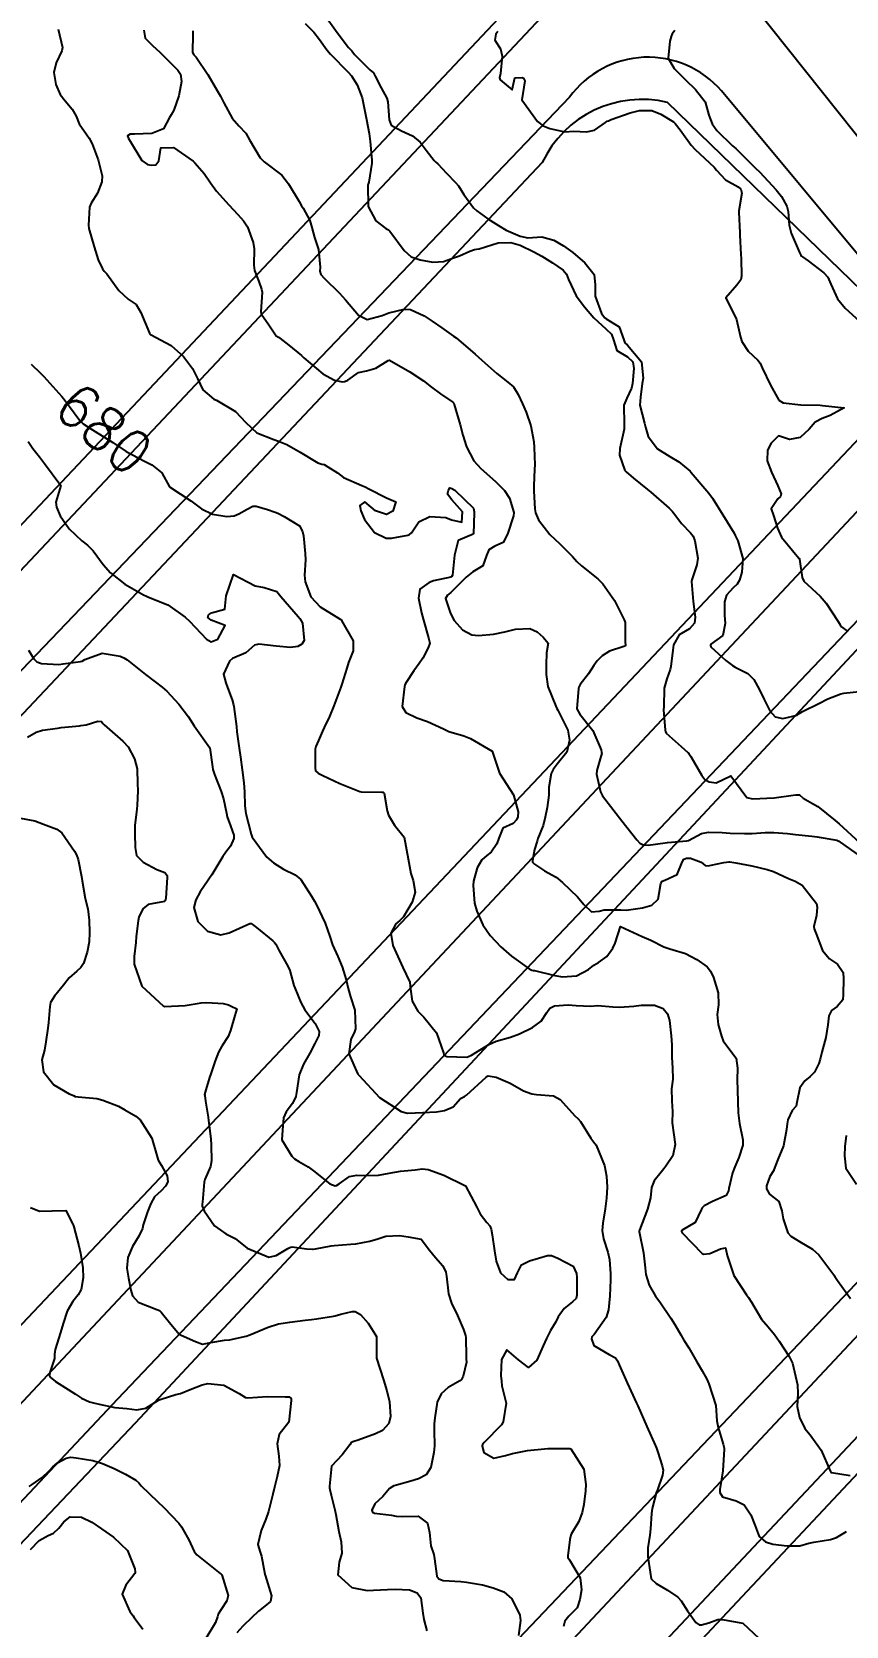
# Model space of a CAD drawing. Header units: metres. Extents: x 292545 to 299085, y 7450245 to 7463078.
# Drawn here: x 295767.8 to 295842.7, y 7461821.6 to 7461968.3 of the extents above; entities that cross this region are included whole.
import ezdxf
from ezdxf.enums import TextEntityAlignment as Align

# ---------------------------------------------------------------- set-up
doc = ezdxf.new("R2010")
doc.units = ezdxf.units.M
for name, color, linetype in [('Cotas', 45, 'Continuous'), ('Curvas de Nivel 1m', 11, 'Continuous'), ('Curvas de Nivel 5m', 15, 'Continuous'), ('Edificações', 30, 'Continuous'), ('Vias Primárias', 230, 'Continuous')]:
    doc.layers.add(name, color=color, linetype=linetype)
doc.styles.add('Style-STANDARD', font='STANDARD.shx')

msp = doc.modelspace()

# ---------------------------------------------------------------- linework, layer by layer
at = {"layer": 'Curvas de Nivel 1m', "flags": 128}
for points, elevation in [([(295792.92, 7461969.11), (295793.72, 7461968.32), (295794.24, 7461967.65), (295794.9, 7461966.7), (295795.23, 7461966.3), (295796.88, 7461964.64), (295797.19, 7461964.28), (295797.69, 7461963.45), (295798.17, 7461962.27), (295798.5, 7461960.59), (295798.55, 7461960.26), (295798.8, 7461958.97), (295798.91, 7461958.26), (295799.05, 7461956.53), (295799.06, 7461956.26), (295798.76, 7461954.5), (295798.7, 7461954.31), (295798.69, 7461954.26), (295798.72, 7461952.26), (295799.41, 7461950.95), (295800.34, 7461950.24), (295800.58, 7461950.11), (295800.7, 7461949.99), (295802.03, 7461948.22), (295802.67, 7461947.63), (295803.51, 7461947.36), (295804.67, 7461947.14), (295805.63, 7461947.21), (295806.67, 7461947.56), (295807.11, 7461947.72), (295808.08, 7461948.15), (295808.51, 7461948.32), (295808.68, 7461948.33), (295808.93, 7461948.38), (295810.69, 7461948.91), (295811.85, 7461948.94), (295812.69, 7461948.69), (295813.97, 7461948.08), (295814.68, 7461947.68), (295815.69, 7461947.08), (295816.66, 7461946.41), (295816.97, 7461946.04), (295817.16, 7461945.53), (295817.86, 7461944.03), (295818.62, 7461943.02), (295819.49, 7461942.01), (295820.59, 7461940.99), (295821.12, 7461940.52), (295821.3, 7461939.99), (295821.6, 7461939.01), (295822.57, 7461938.42), (295823.07, 7461937.96), (295823.16, 7461937.36), (295823.03, 7461935.97), (295822.95, 7461935.54), (295822.52, 7461934.63), (295822.24, 7461933.97), (295822.27, 7461932.19), (295822.28, 7461931.97), (295822.26, 7461931.75), (295821.87, 7461929.98), (295821.84, 7461929.36), (295822.33, 7461927.97), (295822.44, 7461927.83), (295823.14, 7461927.26), (295824.42, 7461926.22), (295824.73, 7461925.95), (295826.4, 7461924.49), (295826.7, 7461924.23), (295826.94, 7461923.92), (295827.54, 7461923.07), (295828.38, 7461922.22), (295828.61, 7461921.9), (295828.77, 7461921.5), (295829.05, 7461919.89), (295828.96, 7461919.27), (295828.5, 7461917.9), (295828.48, 7461917.73), (295828.63, 7461915.9), (295828.82, 7461914.45), (295828.74, 7461913.9), (295828.27, 7461913.37), (295827.34, 7461912.84), (295826.81, 7461911.92), (295826.74, 7461911.43), (295826.56, 7461909.93), (295826.5, 7461909.65), (295826.21, 7461908.79), (295826, 7461908.14), (295825.96, 7461907.93), (295825.91, 7461906.21), (295825.9, 7461905.93), (295826.04, 7461904.05), (295826.06, 7461903.93), (295826.15, 7461903.77), (295827.52, 7461902.54), (295828.13, 7461902.01), (295828.19, 7461901.96), (295828.23, 7461901.91), (295828.4, 7461901.64), (295829.42, 7461899.89), (295829.71, 7461899.5), (295830.1, 7461899.29), (295830.75, 7461899.22), (295832.1, 7461899.86), (295833.55, 7461897.85), (295834.08, 7461897.73), (295836.08, 7461897.81), (295837.82, 7461898.06), (295838.09, 7461898.1), (295838.4, 7461898.09), (295838.75, 7461897.78), (295839.6, 7461897.29), (295840.08, 7461897.02), (295841.7, 7461895.74), (295842.06, 7461895.43), (295843.92, 7461893.72)], 676), ([(295770.18, 7461968.6), (295770.59, 7461966.9), (295770.52, 7461966.59), (295769.99, 7461965.49), (295769.79, 7461964.6), (295769.96, 7461963.49), (295770.38, 7461962.59), (295770.84, 7461962), (295771.48, 7461961.23), (295771.83, 7461960.57), (295772.11, 7461959.86), (295772.81, 7461958.86), (295773.03, 7461958.56), (295773.31, 7461958.04), (295773.86, 7461956.55), (295774.22, 7461955.08), (295774.21, 7461954.55), (295773.79, 7461953.5), (295773.21, 7461952.56), (295773.08, 7461952.2), (295772.98, 7461950.56), (295773.02, 7461950.24), (295773.49, 7461948.55), (295773.87, 7461947.34), (295774.25, 7461946.54), (295774.42, 7461946.32), (295774.65, 7461946.05), (295775.78, 7461944.53), (295776.63, 7461943.74), (295777.35, 7461943.24), (295777.79, 7461942.5), (295778.58, 7461940.59), (295778.69, 7461940.49), (295780.57, 7461939.47), (295781.73, 7461938.46), (295782.55, 7461937.35), (295783.01, 7461936.44), (295783.49, 7461935.4), (295784.51, 7461934.52), (295784.74, 7461934.42), (295786.5, 7461933.4), (295787.45, 7461932.39), (295788.48, 7461931.43), (295790.03, 7461930.8), (295790.47, 7461930.67), (295791.23, 7461930.34), (295792.46, 7461929.64), (295794.08, 7461928.68), (295794.45, 7461928.55), (295794.65, 7461928.51), (295794.99, 7461928.3), (295795.88, 7461927.73), (295796.43, 7461927.33), (295798.12, 7461926.57), (295798.43, 7461926.47), (295798.76, 7461926.26), (295800.41, 7461925.45), (295801.26, 7461925.09), (295800.98, 7461924.23), (295800.39, 7461923.91), (295799.39, 7461924.25), (295798.41, 7461925.09), (295797.93, 7461924.74), (295798.03, 7461924.26), (295798.38, 7461923.46), (295799.29, 7461922.25), (295800.37, 7461921.73), (295800.87, 7461921.73), (295802.37, 7461922.02), (295802.52, 7461922.06), (295802.7, 7461922.21), (295803.36, 7461923.22), (295804.39, 7461923.74), (295805.86, 7461923.64), (295806.39, 7461923.41), (295807.34, 7461923.2), (295807.39, 7461924.15), (295806.4, 7461925.27), (295806.02, 7461925.77), (295806.12, 7461926.16), (295806.23, 7461926.35), (295806.41, 7461926.29), (295806.7, 7461926.16), (295808.4, 7461924.48), (295808.48, 7461924.14), (295808.48, 7461924.05), (295808.4, 7461922.14), (295808.39, 7461922.12), (295808.37, 7461922.11), (295806.99, 7461921.52), (295806.67, 7461920.17), (295806.47, 7461918.31), (295806.37, 7461918.17), (295806.32, 7461918.13), (295804.71, 7461917.79), (295804.32, 7461917.66), (295803.47, 7461917.04), (295803.34, 7461916.2), (295803.62, 7461914.86), (295803.79, 7461914.19), (295804.26, 7461912.54), (295804.37, 7461912.19), (295804.39, 7461912.05), (295804.24, 7461911.62), (295803.75, 7461910.67), (295803.42, 7461910.2), (295802.9, 7461909.53), (295802.21, 7461908.44), (295802.12, 7461908.29), (295802.1, 7461908.21), (295802.06, 7461908.07), (295801.84, 7461906.22), (295802.17, 7461905.68), (295803.19, 7461905.18), (295804.16, 7461904.85), (295805.64, 7461904.18), (295806.15, 7461903.94), (295807.53, 7461903.53), (295808.14, 7461903.29), (295810.13, 7461902.12), (295810.79, 7461900.11), (295812.08, 7461898.1), (295812.52, 7461896.55), (295812.48, 7461896.09), (295812.36, 7461895.79), (295812.05, 7461895.46), (295811.12, 7461895.04), (295810.73, 7461894.11), (295810.55, 7461893.59), (295810.02, 7461892.83), (295809.63, 7461892.51), (295809.16, 7461892.13), (295808.74, 7461891.39), (295808.42, 7461890.14), (295808.39, 7461889.74), (295808.51, 7461888.13), (295808.71, 7461887.38), (295809.26, 7461886.13), (295809.93, 7461885.15), (295810.93, 7461884.11), (295811.91, 7461883.24), (295813.54, 7461882.08), (295813.77, 7461881.95), (295813.89, 7461881.94), (295814.03, 7461881.93), (295815.89, 7461881.48), (295816.59, 7461881.34), (295817.89, 7461881.43), (295818.98, 7461882.01), (295819.49, 7461882.42), (295819.9, 7461882.66), (295820.68, 7461883.23), (295821.23, 7461883.99), (295821.45, 7461884.46), (295821.94, 7461885.98), (295823.93, 7461885.07), (295824.71, 7461884.73), (295825.92, 7461884.12), (295826.46, 7461883.92), (295827.91, 7461883.48), (295828.96, 7461882.95), (295829.9, 7461882.27), (295830.21, 7461881.88), (295830.5, 7461881.27), (295830.93, 7461879.87), (295830.95, 7461878.78), (295830.83, 7461877.88), (295830.92, 7461876.96), (295831.22, 7461875.87), (295831.39, 7461875.44), (295831.81, 7461874.86), (295832.58, 7461873.85), (295832.71, 7461872.93), (295832.68, 7461871.85), (295832.71, 7461870.91), (295832.73, 7461869.85), (295832.76, 7461868.82), (295832.88, 7461867.85), (295833.2, 7461866.35), (295833.2, 7461865.85), (295832.83, 7461864.71), (295832.47, 7461863.85), (295832.24, 7461863.29), (295831.9, 7461861.86), (295831.86, 7461861.65), (295831.65, 7461861.2), (295830.41, 7461860.65), (295829.64, 7461860.25), (295829.46, 7461860.07), (295829.37, 7461859.89), (295828.79, 7461858.73), (295827.61, 7461858.02), (295827.56, 7461857.97), (295827.55, 7461857.91), (295827.61, 7461857.78), (295829.46, 7461855.89), (295829.58, 7461855.82), (295830.16, 7461855.88), (295831.14, 7461856.32), (295831.59, 7461856.4), (295831.73, 7461855.86), (295831.76, 7461855.68), (295832.35, 7461853.85), (295833.54, 7461852.06), (295833.7, 7461851.84), (295833.98, 7461851.38), (295834.91, 7461849.83), (295835.51, 7461849.12), (295836.12, 7461848.43), (295836.53, 7461847.8), (295837.47, 7461846.38), (295837.76, 7461845.79), (295837.87, 7461845.38), (295838.21, 7461843.78), (295838.24, 7461842.98), (295838.18, 7461841.78), (295838.42, 7461840.77), (295838.89, 7461839.78), (295839.39, 7461839.17), (295840.41, 7461837.76), (295841.22, 7461835.88), (295841.28, 7461835.75), (295841.34, 7461835.71), (295843.07, 7461835.45)], 679), ([(295778.07, 7461968.5), (295778.18, 7461967.77), (295778.9, 7461967.07), (295779.54, 7461966.48), (295780.88, 7461965.11), (295781.21, 7461964.8), (295781.43, 7461964.46), (295781.54, 7461963.78), (295781.3, 7461962.46), (295780.83, 7461961.13), (295780.59, 7461960.71), (295780.44, 7461960.47), (295779.88, 7461959.41), (295778.81, 7461958.99), (295777.21, 7461958.92), (295776.81, 7461958.93), (295776.55, 7461958.78), (295776.67, 7461958.52), (295776.8, 7461958.28), (295777.89, 7461956.5), (295778.41, 7461956.13), (295778.77, 7461956.06), (295779.16, 7461956.09), (295779.44, 7461956.48), (295779.62, 7461957.66), (295780.79, 7461957.69), (295782.6, 7461956.45), (295782.77, 7461956.29), (295783.62, 7461955.3), (295784.2, 7461954.43), (295784.74, 7461953.68), (295785.89, 7461952.41), (295786.71, 7461951.53), (295787.25, 7461950.94), (295787.6, 7461950.39), (295788.13, 7461948.95), (295788.22, 7461948.38), (295788.18, 7461946.87), (295788.25, 7461946.38), (295788.64, 7461945.35), (295788.91, 7461944.65), (295788.95, 7461944.38), (295788.82, 7461942.58), (295788.87, 7461942.38), (295789.58, 7461941.38), (295790.23, 7461940.36), (295790.45, 7461940.22), (295790.58, 7461940.14), (295791.42, 7461939.49), (295792.57, 7461938.55), (295792.8, 7461938.33), (295794.54, 7461936.86), (295795.61, 7461936.29), (295796.36, 7461936.11), (295796.53, 7461936.14), (295796.64, 7461936.17), (295796.83, 7461936.28), (295797.83, 7461936.98), (295798.55, 7461937.15), (295799.41, 7461937.39), (295800.56, 7461938.1), (295800.67, 7461938.12), (295802.55, 7461937.05), (295803.79, 7461936.2), (295804.53, 7461935.63), (295805.36, 7461935.01), (295806.51, 7461934.25), (295806.59, 7461934.16), (295806.64, 7461934.03), (295807.19, 7461932.15), (295807.43, 7461931.2), (295807.76, 7461930.15), (295808.45, 7461928.85), (295809.07, 7461928.13), (295810.43, 7461926.96), (295811.27, 7461926.11), (295811.72, 7461925.41), (295812.13, 7461924.09), (295812.09, 7461923.8), (295811.53, 7461922.1), (295811.15, 7461921.32), (295810.36, 7461920.99), (295809.81, 7461920.66), (295809.6, 7461920.13), (295809.27, 7461919.19), (295808.33, 7461918.63), (295807.72, 7461918.15), (295806.31, 7461916.72), (295806, 7461916.48), (295805.83, 7461916.17), (295806.28, 7461914.78), (295806.63, 7461914.16), (295807.39, 7461913.28), (295808.26, 7461912.83), (295808.88, 7461912.76), (295810.26, 7461912.88), (295811.28, 7461913.12), (295812.27, 7461913.35), (295813.6, 7461913.41), (295814.26, 7461913.1), (295814.82, 7461912.63), (295815.28, 7461912.06), (295815.12, 7461911.18), (295815.1, 7461910.06), (295815.1, 7461909.17), (295815.26, 7461908.06), (295815.99, 7461906.25), (295816.08, 7461906.05), (295816.18, 7461905.89), (295817.09, 7461904.04), (295817.23, 7461903.12), (295816.99, 7461902.04), (295816.12, 7461900.92), (295815.73, 7461900.44), (295815.54, 7461900.06), (295815.34, 7461898.81), (295815.34, 7461898.06), (295815.19, 7461896.94), (295815, 7461896.06), (295814.83, 7461895.29), (295814.33, 7461894.07), (295814.25, 7461893.85), (295814.02, 7461893.08), (295813.83, 7461892.07), (295813.85, 7461891.91), (295814.01, 7461891.71), (295814.95, 7461891.11), (295816, 7461890.51), (295816.59, 7461890.04), (295817.97, 7461888.72), (295818.56, 7461888.02), (295819.26, 7461887.32), (295819.96, 7461887.38), (295820.43, 7461887.52), (295821.96, 7461887.5), (295822.47, 7461887.47), (295823.96, 7461887.7), (295824.81, 7461887.95), (295825.41, 7461888.5), (295825.65, 7461889.93), (295825.76, 7461890.16), (295826, 7461890.24), (295827.16, 7461890.76), (295827.61, 7461891.91), (295827.75, 7461892.18), (295828.02, 7461892.28), (295828.39, 7461892.28), (295829.36, 7461891.89), (295829.74, 7461891.61), (295830.01, 7461891.58), (295830.27, 7461891.62), (295831.44, 7461891.87), (295831.94, 7461891.94), (295832.01, 7461891.93), (295832.55, 7461891.85), (295834.01, 7461891.57), (295835.43, 7461891.24), (295836.01, 7461891.03), (295837.4, 7461890.4), (295838, 7461890.16), (295838.66, 7461889.78), (295839.97, 7461888.11), (295840.04, 7461887.77), (295839.96, 7461886.99), (295839.74, 7461885.97), (295839.76, 7461885.77), (295839.94, 7461885.29), (295840.53, 7461883.76), (295841.16, 7461883.01), (295841.9, 7461882.5), (295842.44, 7461881.73), (295842.47, 7461881.15), (295842.43, 7461879.73), (295842.38, 7461879.22), (295841.86, 7461878.6), (295841.34, 7461878.25), (295841.12, 7461877.75), (295841.01, 7461876.92), (295840.82, 7461875.75), (295840.47, 7461874.42), (295840.3, 7461873.76), (295840.2, 7461873.36), (295839.78, 7461872.57), (295839.38, 7461872.17), (295838.89, 7461871.78), (295838.43, 7461871.12), (295838.17, 7461869.79), (295838.1, 7461869.43), (295837.74, 7461869.05), (295837.34, 7461868.18), (295837.27, 7461867.8), (295837.21, 7461867.29), (295836.92, 7461865.8), (295836.42, 7461864.54), (295836.15, 7461863.81), (295836, 7461863.49), (295835.67, 7461862.96), (295835.37, 7461862.11), (295835.37, 7461861.82), (295835.65, 7461861.34), (295836.51, 7461860.67), (295836.79, 7461859.8), (295836.9, 7461859.07), (295837.34, 7461857.79), (295837.61, 7461857.47), (295838.4, 7461856.99), (295839.59, 7461856.26), (295840.19, 7461855.76), (295841.56, 7461853.91), (295841.63, 7461853.82), (295841.67, 7461853.75), (295841.91, 7461853.39), (295843.09, 7461851.73)], 678), ([(295782.58, 7461968.44), (295782.58, 7461968.12), (295782.54, 7461966.45), (295782.68, 7461966.23), (295782.89, 7461966), (295783.95, 7461964.43), (295784.85, 7461962.87), (295785.11, 7461962.42), (295785.44, 7461961.81), (295786.21, 7461960.41), (295786.82, 7461959.7), (295787.45, 7461959.03), (295787.79, 7461958.39), (295788.78, 7461956.73), (295789.15, 7461956.37), (295790.76, 7461955.14), (295791.38, 7461954.34), (295792.36, 7461952.71), (295792.58, 7461952.33), (295792.72, 7461952.11), (295793.34, 7461950.96), (295793.54, 7461950.32), (295793.78, 7461949.4), (295794.13, 7461948.31), (295794.29, 7461946.67), (295794.26, 7461946.31), (295794.35, 7461946), (295794.65, 7461945.66), (295796.07, 7461944.29), (295796.63, 7461943.68), (295797.81, 7461942.27), (295798.61, 7461941.85), (295799.99, 7461942.24), (295800.61, 7461942.47), (295802.01, 7461942.81), (295802.61, 7461942.78), (295803.87, 7461942.2), (295804.6, 7461941.71), (295805.49, 7461941.08), (295806.58, 7461940.33), (295806.81, 7461940.16), (295808.57, 7461938.66), (295809.16, 7461938.13), (295810.54, 7461936.88), (295811.57, 7461936.1), (295812.08, 7461935.65), (295812.52, 7461934.97), (295812.93, 7461934.09), (295813.25, 7461933.34), (295813.67, 7461932.08), (295813.95, 7461930.59), (295814, 7461930.07), (295814.05, 7461928.47), (295814.02, 7461928.07), (295813.95, 7461926.55), (295813.97, 7461926.07), (295814.05, 7461924.42), (295814.11, 7461924.07), (295814.39, 7461923.42), (295815.44, 7461922.06), (295816.36, 7461921.2), (295817.53, 7461920.03), (295817.91, 7461919.59), (295818.33, 7461919.19), (295819.84, 7461918), (295820.32, 7461917.52), (295821.38, 7461915.99), (295822.28, 7461914.21), (295822.34, 7461914.05), (295822.35, 7461913.98), (295822.36, 7461912.09), (295822.38, 7461911.98), (295822.4, 7461911.83), (295822.25, 7461911.75), (295820.92, 7461911.32), (295820.24, 7461910.91), (295819.79, 7461910.45), (295819.48, 7461910.01), (295818.99, 7461909.24), (295818.21, 7461908.27), (295818.09, 7461908.02), (295818.06, 7461907.88), (295817.93, 7461906.02), (295818.18, 7461905.53), (295819.38, 7461904.01), (295820.14, 7461902.24), (295820.2, 7461902), (295820.21, 7461901.92), (295820.13, 7461901.62), (295819.77, 7461900.35), (295819.72, 7461900), (295820.09, 7461898.39), (295820.28, 7461898), (295821, 7461897.07), (295821.84, 7461895.98), (295822.06, 7461895.72), (295823.44, 7461893.96), (295823.72, 7461893.65), (295824.03, 7461893.51), (295824.49, 7461893.48), (295826.03, 7461893.67), (295826.25, 7461893.71), (295828.03, 7461893.87), (295828.2, 7461893.91), (295829.39, 7461894.54), (295830.04, 7461894.66), (295831.29, 7461894.62), (295832.04, 7461894.58), (295833.35, 7461894.54), (295834.04, 7461894.55), (295835.25, 7461894.62), (295836.05, 7461894.63), (295837.29, 7461894.55), (295838.04, 7461894.46), (295839.53, 7461894.29), (295840.04, 7461894.23), (295841.85, 7461893.92), (295842.03, 7461893.83), (295842.15, 7461893.74), (295844.02, 7461892.41)], 677), ([(295810.65, 7461968.38), (295810.45, 7461968.12), (295810.38, 7461967.59), (295810.9, 7461966.79), (295811.03, 7461966.11), (295810.88, 7461964.52), (295810.81, 7461964.11), (295810.87, 7461963.93), (295811.95, 7461963.01), (295812.21, 7461964.1), (295812.87, 7461964.13), (295813.01, 7461964.09), (295813.12, 7461963.83), (295812.84, 7461962.09), (295814.31, 7461960.08), (295814.82, 7461959.7), (295815.43, 7461959.44), (295816.81, 7461959.15), (295817.65, 7461959.19), (295818.81, 7461959.14), (295819.54, 7461959.29), (295820.55, 7461960), (295820.71, 7461960.12), (295820.82, 7461960.16), (295821.09, 7461960.26), (295822.83, 7461960.9), (295823.69, 7461961.1), (295824.83, 7461961.1), (295825.66, 7461960.77), (295826.82, 7461960.05), (295826.96, 7461959.92), (295827.41, 7461959.32), (295828.44, 7461957.9), (295828.79, 7461957.52), (295830.56, 7461955.88), (295830.77, 7461955.62), (295831.61, 7461954.71), (295832.75, 7461954.07), (295833.01, 7461953.85), (295833.11, 7461953.48), (295832.82, 7461951.85), (295832.82, 7461951.75), (295832.92, 7461949.85), (295832.93, 7461949.61), (295833.02, 7461947.85), (295833.04, 7461947.48), (295833.06, 7461945.85), (295833, 7461945.5), (295832.64, 7461945.01), (295831.63, 7461943.87), (295832.6, 7461941.85), (295832.97, 7461940.23), (295833.1, 7461939.85), (295833.67, 7461938.94), (295834.57, 7461938.13), (295834.78, 7461937.83), (295834.97, 7461937.41), (295835.73, 7461935.82), (295836.52, 7461934.44), (295836.9, 7461934.19), (295838.52, 7461934.02), (295840.31, 7461933.97), (295840.51, 7461933.95), (295842.51, 7461933.74), (295841.24, 7461933.02), (295840.5, 7461932.76), (295839.84, 7461932.42), (295839.31, 7461931.77), (295838.48, 7461931), (295837.48, 7461930.8), (295836.48, 7461931.14), (295835.8, 7461930.48), (295835.46, 7461929.82), (295835.42, 7461928.85), (295835.82, 7461927.82), (295836.42, 7461926.56), (295836.71, 7461925.81), (295836.65, 7461925.57), (295836.41, 7461925.36), (295835.8, 7461924.42), (295836.01, 7461923.81), (295836.38, 7461922.64), (295836.75, 7461921.81), (295838.34, 7461919.9), (295838.4, 7461919.85), (295838.42, 7461919.79), (295838.64, 7461918.1), (295838.81, 7461917.78), (295840.3, 7461916.38), (295840.85, 7461915.75), (295841.96, 7461914.06), (295842.16, 7461913.74), (295842.27, 7461913.58), (295842.86, 7461913.15)], 674), ([(295826.92, 7461968.47), (295826.68, 7461968.16), (295826.59, 7461967.92), (295826.46, 7461967.48), (295826.31, 7461965.93), (295826.88, 7461964.98), (295827.93, 7461963.91), (295828.85, 7461963.03), (295829.73, 7461961.89), (295830.05, 7461960.67), (295830.37, 7461959.88), (295830.81, 7461959.25), (295832.24, 7461957.86), (295832.54, 7461957.6), (295832.79, 7461957.36), (295834.33, 7461955.83), (295834.77, 7461955.43), (295836.26, 7461953.81), (295836.74, 7461953.17), (295837.23, 7461952.31), (295837.35, 7461951.8), (295837.46, 7461950.55), (295837.65, 7461949.8), (295838.42, 7461948.04), (295838.54, 7461947.78), (295838.59, 7461947.7), (295838.67, 7461947.63), (295839.19, 7461947.25), (295840.66, 7461946.15), (295841, 7461945.76), (295841.29, 7461945.11), (295841.9, 7461943.75), (295842.62, 7461942.91), (295843.94, 7461941.72)], 673), ([(295767.41, 7461930.63), (295767.84, 7461930), (295768.45, 7461929.22), (295768.94, 7461928.61), (295770.42, 7461926.59), (295769.96, 7461925.03), (295770.03, 7461924.59), (295770.38, 7461923.78), (295771.21, 7461922.58), (295772.36, 7461921.47), (295772.88, 7461921.08), (295773.41, 7461920.55), (295774.33, 7461919.3), (295775.01, 7461918.53), (295776.31, 7461917.49), (295778.03, 7461916.5), (295778.3, 7461916.38), (295778.49, 7461916.31), (295780.29, 7461915.58), (295781.88, 7461914.45), (295782.27, 7461914.08), (295783.83, 7461912.43), (295784.25, 7461912.2), (295784.87, 7461912.42), (295785.54, 7461913.69), (295784.27, 7461914.18), (295783.95, 7461914.43), (295784.03, 7461914.68), (295784.28, 7461914.85), (295785.51, 7461915.19), (295785.63, 7461916.41), (295786.32, 7461918.4), (295788.31, 7461917.35), (295789.14, 7461917.19), (295790.31, 7461916.81), (295790.67, 7461916.35), (295792.28, 7461914.51), (295792.43, 7461914.33), (295792.68, 7461913.92), (295792.83, 7461912.32), (295792.62, 7461911.96), (295792.25, 7461911.76), (295791.55, 7461911.65), (295790.25, 7461911.79), (295788.65, 7461911.98), (295788.25, 7461911.87), (295787.45, 7461911.18), (295786.24, 7461910.64), (295785.96, 7461910.4), (295785.41, 7461909.22), (295785.61, 7461908.41), (295785.77, 7461907.98), (295786.19, 7461906.86), (295786.32, 7461906.4), (295786.34, 7461906.23), (295786.58, 7461904.4), (295786.64, 7461903.91), (295786.84, 7461902.39), (295786.96, 7461901.56), (295787.11, 7461900.39), (295787.28, 7461899.21), (295787.34, 7461898.39), (295787.36, 7461897.1), (295787.45, 7461896.39), (295787.95, 7461894.48), (295787.98, 7461894.38), (295788.04, 7461894.21), (295789.4, 7461892.37), (295790.01, 7461891.83), (295790.93, 7461891.27), (295792, 7461890.74), (295792.5, 7461890.32), (295793.5, 7461888.78), (295793.77, 7461888.31), (295793.96, 7461887.96), (295794.74, 7461886.3), (295795.18, 7461885.05), (295795.43, 7461884.29), (295795.91, 7461883.23), (295796.32, 7461882.28), (295796.68, 7461881.08), (295796.86, 7461880.28), (295797.1, 7461879.51), (295797.49, 7461878.27), (295797.54, 7461876.55), (295797.45, 7461876.27), (295797.13, 7461875.58), (295796.92, 7461874.27), (295797.77, 7461872.39), (295797.87, 7461872.26), (295799.75, 7461870.24), (295801.74, 7461868.94), (295802.32, 7461868.79), (295803.74, 7461868.86), (295804.99, 7461868.93), (295805.74, 7461869.05), (295806.52, 7461869.39), (295807.2, 7461870.16), (295807.57, 7461870.34), (295807.76, 7461870.44), (295809.58, 7461872.12), (295809.68, 7461872.21), (295809.77, 7461872.24), (295810.48, 7461872.11), (295811.77, 7461871.57), (295813, 7461870.85), (295813.76, 7461870.56), (295814.21, 7461870.52), (295815.76, 7461870.38), (295816.37, 7461870.04), (295817.74, 7461868.55), (295818, 7461868.29), (295818.25, 7461868.02), (295819.21, 7461866.5), (295819.57, 7461866), (295819.64, 7461865.94), (295819.7, 7461865.85), (295820.45, 7461863.99), (295820.64, 7461863.01), (295820.7, 7461861.99), (295820.63, 7461860.98), (295820.52, 7461860), (295820.3, 7461858.68), (295820.24, 7461858), (295820.37, 7461857.23), (295820.78, 7461855.99), (295820.92, 7461855.33), (295821.02, 7461853.99), (295821.02, 7461853.45), (295820.94, 7461851.99), (295820.84, 7461850.68), (295820.6, 7461849.99), (295819.5, 7461848.43), (295819.31, 7461848.2), (295819.25, 7461848.01), (295819.48, 7461847.4), (295820.88, 7461846.58), (295821.47, 7461846.27), (295821.65, 7461845.98), (295821.8, 7461845.63), (295822.56, 7461843.97), (295823.42, 7461842.09), (295823.48, 7461841.96), (295823.53, 7461841.85), (295824.36, 7461839.95), (295825.15, 7461838.16), (295825.24, 7461837.94), (295825.37, 7461837.58), (295825.77, 7461836.34), (295825.85, 7461835.93), (295825.8, 7461835.48), (295825.33, 7461834.13), (295825.28, 7461833.99), (295825.26, 7461833.94), (295824.85, 7461832.4), (295824.79, 7461831.95), (295824.7, 7461830.53), (295824.62, 7461829.95), (295824.44, 7461828.77), (295824.46, 7461827.95), (295824.65, 7461826.54), (295824.77, 7461825.94), (295825.23, 7461825.5), (295826.27, 7461824.87), (295827.21, 7461824.25), (295827.52, 7461823.91), (295828.11, 7461822.98), (295828.86, 7461821.89), (295829.18, 7461821.69), (295829.38, 7461821.69), (295830.05, 7461821.88), (295830.89, 7461822.17), (295831.19, 7461822.19), (295831.47, 7461822.15), (295833.18, 7461821.84), (295835.16, 7461820.01)], 681), ([(295767.46, 7461911.41), (295767.93, 7461910.62), (295768.23, 7461910.36), (295768.64, 7461910.2), (295770.23, 7461910.1), (295770.64, 7461910.17), (295772.23, 7461910.37), (295772.39, 7461910.41), (295772.65, 7461910.56), (295774.24, 7461911.14), (295775.9, 7461910.86), (295776.23, 7461910.7), (295776.52, 7461910.52), (295778.21, 7461909.18), (295779.12, 7461908.49), (295779.74, 7461908.02), (295780.19, 7461907.64), (295781.29, 7461906.46), (295782.17, 7461905.27), (295782.71, 7461904.44), (295784.13, 7461902.43), (295784.38, 7461900.69), (295784.42, 7461900.43), (295784.56, 7461899.97), (295785.17, 7461898.41), (295785.41, 7461897.74), (295785.68, 7461896.41), (295785.73, 7461896.08), (295786.05, 7461895.26), (295786.34, 7461894.4), (295786.36, 7461894.08), (295786.03, 7461893.38), (295785.6, 7461892.82), (295785.33, 7461892.41), (295784.32, 7461890.75), (295784.12, 7461890.43), (295783.99, 7461890.24), (295783.26, 7461889.16), (295782.84, 7461888.44), (295782.68, 7461887.72), (295783.04, 7461886.44), (295783.93, 7461885.55), (295785.15, 7461885.2), (295785.93, 7461885.41), (295787.81, 7461886.25), (295787.94, 7461886.25), (295788.44, 7461885.88), (295789.93, 7461884.67), (295790.09, 7461884.52), (295790.2, 7461884.36), (295790.53, 7461883.73), (295791.32, 7461882.34), (295791.49, 7461881.94), (295791.88, 7461880.55), (295791.95, 7461880.33), (295792.5, 7461878.97), (295792.87, 7461878.32), (295793.83, 7461877.06), (295794.2, 7461876.31), (295794.17, 7461875.96), (295793.81, 7461875.21), (295793.35, 7461874.32), (295792.76, 7461873.3), (295792.35, 7461872.33), (295792.11, 7461870.69), (295792.06, 7461870.34), (295791.75, 7461869.69), (295791.15, 7461868.93), (295790.92, 7461868.35), (295790.82, 7461867.24), (295790.77, 7461866.35), (295791.69, 7461864.85), (295791.94, 7461864.6), (295792.33, 7461864.33), (295793.2, 7461863.84), (295793.67, 7461863.48), (295795.19, 7461862.29), (295795.66, 7461862.11), (295795.81, 7461862.14), (295796.03, 7461862.29), (295797, 7461862.95), (295797.67, 7461863.09), (295798.49, 7461863.07), (295799.67, 7461863.08), (295800.63, 7461863.27), (295801.68, 7461863.46), (295803.04, 7461863.57), (295803.68, 7461863.66), (295804.24, 7461863.62), (295805.67, 7461863.1), (295807.6, 7461862.15), (295807.66, 7461862.1), (295808.72, 7461860.13), (295809.02, 7461859.52), (295809.62, 7461858.73), (295809.91, 7461858.41), (295810.03, 7461858.12), (295810.12, 7461857.6), (295810.34, 7461856.11), (295810.5, 7461855.18), (295810.89, 7461854.11), (295811.56, 7461853.47), (295812.18, 7461853.47), (295812.44, 7461854.09), (295812.82, 7461854.84), (295813.57, 7461855.21), (295815.21, 7461855.68), (295815.58, 7461855.68), (295816.17, 7461855.45), (295817.57, 7461854.72), (295817.87, 7461854.03), (295817.91, 7461853.68), (295817.92, 7461852.03), (295817.84, 7461851.73), (295817.53, 7461851.43), (295816.75, 7461850.82), (295816.21, 7461850.04), (295815.97, 7461849.59), (295815.5, 7461848.8), (295815.11, 7461848.06), (295814.81, 7461847.39), (295814.24, 7461846.07), (295813.46, 7461845.38), (295812.56, 7461846.09), (295811.48, 7461847.01), (295810.97, 7461846.11), (295810.93, 7461844.63), (295810.97, 7461844.11), (295811.02, 7461843.68), (295811.42, 7461842.1), (295811.13, 7461840.38), (295810.99, 7461840.11), (295809.38, 7461838.48), (295809.23, 7461838.28), (295809.21, 7461838.13), (295809.37, 7461837.57), (295810.28, 7461837.04), (295811.36, 7461837.27), (295811.99, 7461837.47), (295813.37, 7461837.74), (295815.24, 7461837.92), (295815.37, 7461837.92), (295817.27, 7461837.93), (295817.37, 7461837.89), (295818.56, 7461836.02), (295818.75, 7461834.6), (295818.71, 7461834.02), (295818.57, 7461832.76), (295818.4, 7461832.02), (295818.1, 7461831.21), (295817.4, 7461830.03), (295817.35, 7461829.95), (295817.27, 7461829.56), (295817.08, 7461828.03), (295817.1, 7461827.88), (295817.25, 7461827.67), (295818.22, 7461826.02), (295818.33, 7461824.91), (295818.18, 7461824.02), (295817.95, 7461823.26), (295817.19, 7461822.48), (295816.8, 7461822.04), (295816.69, 7461821.55)], 682), ([(295767.37, 7461903.4), (295768.15, 7461903.86), (295768.73, 7461904.04), (295770.16, 7461904.25), (295770.45, 7461904.29), (295772.16, 7461904.46), (295772.26, 7461904.47), (295772.76, 7461904.56), (295773.83, 7461904.89), (295774.17, 7461904.84), (295774.3, 7461904.68), (295774.41, 7461904.55), (295776.14, 7461903.05), (295776.63, 7461902.51), (295777.22, 7461901.41), (295777.44, 7461900.51), (295777.48, 7461899.12), (295777.51, 7461898.51), (295777.46, 7461897.11), (295777.39, 7461896.51), (295777.25, 7461895.31), (295777.24, 7461894.51), (295777.27, 7461893.26), (295777.4, 7461892.51), (295778.01, 7461891.9), (295779.25, 7461891.24), (295780, 7461890.95), (295780.2, 7461890.68), (295780.21, 7461890.48), (295780.08, 7461888.59), (295780.06, 7461888.48), (295780.05, 7461888.4), (295779.97, 7461888.28), (295778.46, 7461888), (295777.96, 7461887.62), (295777.61, 7461886.84), (295777.54, 7461886.5), (295777.37, 7461885.06), (295777.32, 7461884.51), (295777.18, 7461883.23), (295777.17, 7461882.51), (295777.87, 7461880.5), (295779.85, 7461878.69), (295780, 7461878.62), (295781.86, 7461878.71), (295783.35, 7461878.94), (295783.86, 7461878.97), (295785.38, 7461878.9), (295785.86, 7461878.77), (295786.11, 7461878.66), (295786.63, 7461878.4), (295786.45, 7461877.8), (295786.03, 7461876.41), (295785.82, 7461875.85), (295785.25, 7461874.97), (295784.95, 7461874.42), (295784.62, 7461873.6), (295784.22, 7461872.43), (295784.11, 7461872.09), (295783.76, 7461870.95), (295783.66, 7461870.52), (295783.67, 7461870.43), (295783.75, 7461869.91), (295783.99, 7461868.43), (295784.03, 7461868.13), (295784.23, 7461866.42), (295784.27, 7461865.85), (295784.28, 7461864.42), (295784.21, 7461863.89), (295783.67, 7461862.68), (295783.61, 7461862.43), (295783.46, 7461860.6), (295783.43, 7461860.43), (295783.44, 7461860.24), (295783.63, 7461859.79), (295784.56, 7461858.42), (295785.61, 7461857.7), (295786.46, 7461857.26), (295787.59, 7461856.38), (295789.58, 7461855.53), (295790.24, 7461855.69), (295791.31, 7461856.34), (295791.49, 7461856.44), (295791.59, 7461856.47), (295791.73, 7461856.48), (295793.04, 7461856.32), (295793.59, 7461856.26), (295793.64, 7461856.26), (295793.88, 7461856.31), (295795.3, 7461856.58), (295795.59, 7461856.61), (295797.13, 7461856.74), (295797.59, 7461856.78), (295798.85, 7461857), (295799.6, 7461857.24), (295800.35, 7461857.48), (295801.6, 7461857.52), (295802.39, 7461857.42), (295803.6, 7461857.21), (295804.37, 7461856.19), (295804.9, 7461855.5), (295805.57, 7461854.75), (295805.86, 7461854.17), (295805.93, 7461853.8), (295806.11, 7461852.16), (295806.38, 7461851.31), (295806.92, 7461850.16), (295807.5, 7461848.88), (295807.68, 7461848.34), (295807.7, 7461848.15), (295807.72, 7461846.39), (295807.74, 7461846.15), (295807.75, 7461845.87), (295807.45, 7461844.58), (295807.31, 7461844.28), (295807.15, 7461844.15), (295806.07, 7461843.53), (295805.43, 7461842.96), (295805.06, 7461842.18), (295804.84, 7461840.74), (295804.79, 7461840.18), (295804.8, 7461839.59), (295804.81, 7461838.18), (295804.74, 7461837.55), (295804.47, 7461836.18), (295804.05, 7461835.49), (295803.34, 7461835.12), (295802.63, 7461834.91), (295801.33, 7461834.55), (295801.07, 7461834.48), (295800.68, 7461834.23), (295800.06, 7461833.49), (295799.31, 7461832.82), (295799.06, 7461832.24), (295799.12, 7461832.06), (295799.3, 7461831.98), (295800.86, 7461831.79), (295801.3, 7461831.7), (295801.86, 7461831.65), (295803.3, 7461831.7), (295804.17, 7461831.06), (295804.37, 7461830.18), (295804.48, 7461828.97), (295804.74, 7461828.18), (295804.83, 7461827.76), (295805.03, 7461826.17), (295805.23, 7461825.91), (295805.62, 7461825.78), (295807.23, 7461825.67), (295807.75, 7461825.62), (295809.22, 7461825.37), (295810.23, 7461825.1), (295811.21, 7461824.73), (295811.93, 7461824.09), (295812.68, 7461822.59), (295812.74, 7461822.08), (295812.55, 7461820.71)], 683), ([(295766.73, 7461895.96), (295768.05, 7461895.7), (295768.84, 7461895.4), (295770.05, 7461894.94), (295770.53, 7461894.59), (295771.69, 7461892.91), (295771.88, 7461892.57), (295772.01, 7461892.15), (295772.33, 7461890.57), (295772.39, 7461890.17), (295772.67, 7461888.56), (295772.91, 7461887.61), (295773.05, 7461886.56), (295773.06, 7461885.43), (295773.04, 7461884.56), (295772.85, 7461883.62), (295772.5, 7461882.56), (295772.27, 7461882.19), (295771.89, 7461881.87), (295771.21, 7461881.25), (295770.67, 7461880.59), (295769.86, 7461879.58), (295769.48, 7461878.98), (295769.41, 7461878.6), (295769.3, 7461877.13), (295769.23, 7461876.61), (295769.05, 7461875.37), (295768.91, 7461874.61), (295768.69, 7461873.71), (295768.83, 7461872.61), (295769.77, 7461871.41), (295771.21, 7461870.58), (295771.59, 7461870.41), (295771.75, 7461870.34), (295772.01, 7461870.31), (295773.75, 7461870.13), (295774.29, 7461870), (295775.74, 7461869.44), (295776.32, 7461869.1), (295777.33, 7461868.51), (295777.73, 7461868.18), (295778.8, 7461866.49), (295779.26, 7461864.91), (295779.4, 7461864.48), (295779.68, 7461863.99), (295780.22, 7461863.02), (295780.28, 7461862.47), (295780.07, 7461862.07), (295779.65, 7461861.64), (295779.04, 7461861.09), (295778.72, 7461860.49), (295778.41, 7461859.71), (295778.01, 7461858.5), (295777.93, 7461858.18), (295777.6, 7461857.46), (295777.01, 7461856.51), (295776.59, 7461855.51), (295776.5, 7461854.52), (295776.65, 7461853.61), (295776.86, 7461852.51), (295777.02, 7461851.99), (295777.53, 7461851.38), (295779.27, 7461850.73), (295779.52, 7461850.62), (295779.67, 7461850.48), (295780.44, 7461849.53), (295781.32, 7461848.46), (295781.49, 7461848.36), (295782.82, 7461847.77), (295783.48, 7461847.54), (295784.22, 7461847.69), (295785.49, 7461847.89), (295785.95, 7461847.94), (295787.49, 7461848.28), (295787.83, 7461848.38), (295789.5, 7461849.09), (295790.46, 7461849.4), (295791.51, 7461849.56), (295792.92, 7461849.73), (295793.51, 7461849.8), (295793.95, 7461849.86), (295795.51, 7461850.1), (295795.67, 7461850.13), (295796.21, 7461850.28), (295797.24, 7461850.55), (295797.52, 7461850.54), (295798.01, 7461850.26), (295798.72, 7461849.47), (295799.49, 7461848.24), (295799.47, 7461846.24), (295800.13, 7461844.23), (295800.43, 7461843.24), (295800.66, 7461842.23), (295800.77, 7461840.86), (295800.6, 7461840.23), (295800.03, 7461839.59), (295799.38, 7461839.27), (295797.8, 7461838.69), (295797.38, 7461838.57), (295797.16, 7461838.48), (295797.01, 7461838.27), (295796.32, 7461837.33), (295795.35, 7461836.29), (295795.15, 7461834.47), (295795.15, 7461834.29), (295795.17, 7461834.14), (295795.32, 7461833.63), (295795.65, 7461832.29), (295795.73, 7461831.86), (295796.01, 7461830.28), (295796.23, 7461829.32), (295796.3, 7461828.28), (295796.05, 7461827.47), (295795.92, 7461826.28), (295797.22, 7461825.12), (295798.62, 7461824.85), (295799.21, 7461824.88), (295800.5, 7461824.95), (295801.21, 7461824.98), (295802.52, 7461824.9), (295803.21, 7461824.65), (295803.57, 7461824.19), (295803.75, 7461822.75), (295803.82, 7461822.19), (295804.12, 7461821.14)], 684), ([(295842.71, 7461866.73), (295842.59, 7461865.73), (295842.56, 7461864.86), (295842.66, 7461863.73), (295843.66, 7461862.26)], 677), ([(295767.51, 7461834.44), (295767.8, 7461834.62), (295768.7, 7461835.25), (295769.35, 7461835.87), (295769.7, 7461836.25), (295770.11, 7461836.59), (295770.91, 7461837.04), (295771.36, 7461837.12), (295771.85, 7461837.07), (295773.36, 7461836.82), (295774.27, 7461836.54), (295775.35, 7461836.07), (295776.39, 7461835.56), (295777.34, 7461835.01), (295777.6, 7461834.77), (295777.83, 7461834.5), (295779.31, 7461833.03), (295779.93, 7461832.47), (295781.29, 7461831.05), (295781.54, 7461830.71), (295781.69, 7461830.45), (295782.21, 7461829.51), (295782.71, 7461828.44), (295782.95, 7461828.14), (295783.25, 7461827.88), (295785.1, 7461826.41), (295785.18, 7461826.36), (295785.23, 7461826.28), (295785.83, 7461824.4), (295785.72, 7461823.89), (295785.19, 7461823.09), (295784.92, 7461822.68), (295784.85, 7461822.42), (295784.65, 7461821.89), (295783.78, 7461820.43)], 686), ([(295767.65, 7461828.62), (295768.42, 7461829.46), (295769.27, 7461829.92), (295769.75, 7461830.12), (295770.24, 7461830.59), (295770.7, 7461831.17), (295771.29, 7461831.62), (295772.32, 7461831.59), (295773.29, 7461831.13), (295774.18, 7461830.54), (295775.27, 7461829.75), (295776.55, 7461828.52), (295777.24, 7461826.85), (295777.28, 7461826.55), (295777.27, 7461826.51), (295777.23, 7461826.42), (295776.41, 7461825.33), (295776.08, 7461824.52), (295776.79, 7461822.91), (295777.09, 7461822.51), (295777.18, 7461822.36), (295777.97, 7461821.3)], 687)]:
    msp.add_lwpolyline(points, dxfattribs=dict(at, elevation=elevation))
at = {"layer": 'Curvas de Nivel 5m', "flags": 128}
for points, elevation in [([(295794.93, 7461969.58), (295795.85, 7461968.29), (295796.9, 7461966.9), (295797.2, 7461966.58), (295797.46, 7461966.27), (295798.88, 7461964.85), (295799.19, 7461964.57), (295799.37, 7461964.25), (295799.91, 7461963.2), (295800.43, 7461962.24), (295800.51, 7461961.91), (295800.65, 7461960.23), (295800.82, 7461959.76), (295801.79, 7461959.23), (295802.8, 7461958.76), (295803.5, 7461958.2), (295804.05, 7461957.46), (295804.78, 7461956.5), (295804.94, 7461956.35), (295805.11, 7461956.18), (295805.92, 7461955.33), (295806.76, 7461954.47), (295807.01, 7461954.16), (295807.52, 7461953.37), (295808.41, 7461952.14), (295808.72, 7461951.85), (295809.71, 7461951.12), (295810.71, 7461950.51), (295811.41, 7461950.1), (295812.7, 7461949.52), (295813.41, 7461949.37), (295814.7, 7461949.47), (295815.8, 7461949.16), (295816.68, 7461948.64), (295817.55, 7461948.03), (295818.66, 7461947.08), (295819.5, 7461946.01), (295819.59, 7461945.06), (295819.59, 7461944.01), (295820.2, 7461942.41), (295820.49, 7461942), (295820.6, 7461941.92), (295821.81, 7461941.2), (295822.24, 7461939.98), (295822.33, 7461939.72), (295822.58, 7461939.5), (295823.88, 7461937.96), (295824.02, 7461936.47), (295823.94, 7461935.96), (295823.76, 7461934.72), (295823.72, 7461933.96), (295824.13, 7461932.31), (295824.24, 7461931.95), (295824.47, 7461931.09), (295825.34, 7461929.94), (295826.46, 7461929.25), (295827.29, 7461928.76), (295828.33, 7461927.9), (295828.44, 7461927.78), (295830.06, 7461925.88), (295830.41, 7461925.41), (295831.36, 7461923.87), (295832.38, 7461922.18), (295832.5, 7461921.98), (295832.56, 7461921.86), (295832.73, 7461921.49), (295833.18, 7461919.85), (295833.09, 7461918.61), (295832.87, 7461917.85), (295832.67, 7461917.5), (295832.31, 7461917.17), (295831.69, 7461916.47), (295831.5, 7461915.87), (295831.5, 7461914.65), (295831.56, 7461913.87), (295831.35, 7461912.78), (295830.25, 7461911.97), (295830.21, 7461911.88), (295830.25, 7461911.72), (295831.62, 7461910.48), (295832.23, 7461910.01), (295832.5, 7461909.86), (295833.65, 7461909.27), (295834.21, 7461908.72), (295834.71, 7461907.82), (295835.14, 7461906.88), (295835.67, 7461905.82), (295836.18, 7461905.29), (295836.86, 7461905.12), (295838.18, 7461905.45), (295838.37, 7461905.6), (295838.68, 7461905.78), (295840.19, 7461906.5), (295841, 7461906.94), (295842.2, 7461907.41), (295842.48, 7461907.46), (295844.2, 7461907.65)], 675), ([(295767.69, 7461937.76), (295768.55, 7461936.92), (295768.85, 7461936.61), (295770.52, 7461934.77), (295770.67, 7461934.59), (295771.24, 7461933.85), (295772.18, 7461932.57), (295772.49, 7461932.26), (295773.34, 7461931.69), (295774.47, 7461931.01), (295775.22, 7461930.53), (295776.45, 7461929.72), (295778.12, 7461928.83), (295778.44, 7461928.68), (295778.56, 7461928.61), (295778.8, 7461928.49), (295779.71, 7461927.76), (295780.42, 7461926.47), (295782.4, 7461925.18), (295783.36, 7461924.44), (295784.39, 7461923.94), (295785.71, 7461923.74), (295786.39, 7461923.8), (295786.82, 7461923.97), (295787.58, 7461924.39), (295788.11, 7461924.67), (295788.4, 7461924.68), (295789.46, 7461924.36), (295790.16, 7461924.12), (295790.39, 7461924.03), (295790.99, 7461923.74), (295792.38, 7461922.88), (295792.68, 7461922.33), (295792.76, 7461921.94), (295792.92, 7461920.32), (295792.93, 7461919.74), (295792.86, 7461918.32), (295792.92, 7461917.72), (295793.45, 7461916.32), (295794.29, 7461915.41), (295796.15, 7461914.28), (295796.22, 7461914.23), (295796.27, 7461914.16), (295797.34, 7461912.27), (295797.33, 7461911.36), (295796.91, 7461910.27), (295796.74, 7461909.76), (295796.29, 7461908.28), (295796.27, 7461908.21), (295796.2, 7461908.01), (295795.56, 7461906.29), (295795.15, 7461905.31), (295794.66, 7461904.3), (295794.5, 7461903.96), (295794.14, 7461903.09), (295793.89, 7461902.55), (295793.83, 7461902.31), (295793.82, 7461900.6), (295793.88, 7461900.31), (295794.11, 7461900.1), (295794.53, 7461899.88), (295796.1, 7461899.13), (295797.95, 7461898.4), (295798.08, 7461898.37), (295799.96, 7461898.36), (295800.08, 7461898.34), (295800.17, 7461898.24), (295800.46, 7461896.63), (295800.58, 7461896.23), (295801.15, 7461895.32), (295802.04, 7461894.21), (295802.39, 7461892.21), (295802.64, 7461890.85), (295802.84, 7461890.21), (295803.04, 7461889.14), (295802.77, 7461888.21), (295801.95, 7461886.88), (295801.63, 7461886.54), (295801.25, 7461886.23), (295800.81, 7461885.36), (295800.98, 7461884.23), (295801.89, 7461882.22), (295802.54, 7461880.87), (295802.62, 7461880.21), (295802.77, 7461879.11), (295803.28, 7461878.2), (295803.84, 7461877.64), (295805, 7461876.18), (295805.63, 7461874.35), (295805.69, 7461874.17), (295805.8, 7461874.06), (295805.95, 7461874.02), (295807.8, 7461873.95), (295807.95, 7461874), (295808.21, 7461874.14), (295809.81, 7461875.11), (295810.5, 7461875.43), (295811.82, 7461875.79), (295812.63, 7461876.09), (295813.83, 7461876.68), (295814.64, 7461877.26), (295815.14, 7461878.06), (295815.44, 7461878.46), (295815.85, 7461878.67), (295817.11, 7461878.78), (295817.85, 7461878.71), (295819.21, 7461878.65), (295819.85, 7461878.7), (295821.24, 7461878.59), (295821.85, 7461878.55), (295823.17, 7461878.65), (295823.85, 7461878.73), (295825.05, 7461878.75), (295825.85, 7461878.44), (295826.27, 7461877.93), (295826.44, 7461877.32), (295826.59, 7461875.92), (295826.65, 7461875.09), (295826.67, 7461873.92), (295826.73, 7461872.98), (295826.74, 7461871.92), (295826.64, 7461871.05), (295826.67, 7461869.92), (295826.72, 7461868.94), (295826.69, 7461867.92), (295826.83, 7461866.8), (295826.95, 7461865.92), (295826.74, 7461864.87), (295826.12, 7461863.93), (295825.92, 7461863.68), (295825.67, 7461863.37), (295825.03, 7461862.57), (295824.78, 7461861.94), (295824.69, 7461860.99), (295824.41, 7461859.95), (295823.67, 7461858.01), (295823.66, 7461857.96), (295823.66, 7461857.91), (295824.05, 7461855.95), (295824.19, 7461854.57), (295824.26, 7461853.95), (295824.56, 7461852.95), (295825.16, 7461851.94), (295825.54, 7461851.44), (295826.57, 7461849.92), (295826.93, 7461849.35), (295827.5, 7461848.38), (295827.77, 7461847.91), (295828.21, 7461847.18), (295828.97, 7461845.89), (295829.45, 7461845.06), (295829.89, 7461844.32), (295830.07, 7461843.88), (295830.39, 7461842.84), (295830.7, 7461841.88), (295830.81, 7461840.46), (295830.91, 7461839.87), (295831.38, 7461838.32), (295831.47, 7461837.96), (295831.47, 7461837.87), (295831.35, 7461835.87), (295831.06, 7461834.14), (295831.06, 7461833.87), (295831.32, 7461833.47), (295832.59, 7461833.12), (295833.31, 7461832.75), (295833.94, 7461831.83), (295834.32, 7461830.8), (295834.69, 7461829.83), (295835.27, 7461829.34), (295835.95, 7461829.13), (295837.26, 7461828.97), (295838.45, 7461828.97), (295839.27, 7461829.2), (295839.72, 7461829.31), (295841.27, 7461829.55), (295841.8, 7461829.74), (295842.72, 7461830.29)], 680), ([(295767.63, 7461860.11), (295768.47, 7461859.77), (295769.62, 7461859.81), (295770.89, 7461859.84), (295771.53, 7461858.57), (295771.55, 7461858.51), (295771.61, 7461858.33), (295772.07, 7461856.57), (295772.23, 7461855.92), (295772.46, 7461854.56), (295772.49, 7461853.62), (295772.3, 7461852.56), (295772.03, 7461852.07), (295771.53, 7461851.45), (295771.02, 7461850.58), (295770.65, 7461849.44), (295770.4, 7461848.59), (295769.91, 7461847.03), (295769.86, 7461846.6), (295769.84, 7461846.22), (295769.45, 7461845.01), (295769.36, 7461844.68), (295769.37, 7461844.6), (295769.44, 7461844.48), (295769.94, 7461844.09), (295771.43, 7461843.14), (295771.78, 7461842.93), (295772.33, 7461842.57), (295773.08, 7461842.22), (295773.42, 7461842.14), (295773.96, 7461842), (295775.41, 7461841.7), (295776.5, 7461841.6), (295777.41, 7461841.49), (295778.26, 7461841.65), (295779.42, 7461842.36), (295779.49, 7461842.41), (295779.65, 7461842.48), (295781.02, 7461842.88), (295781.43, 7461842.99), (295782.32, 7461843.34), (295783.44, 7461843.79), (295783.95, 7461843.91), (295785.44, 7461843.75), (295786.84, 7461842.98), (295787.43, 7461842.62), (295787.63, 7461842.59), (295789.43, 7461842.7), (295791.08, 7461842.69), (295791.43, 7461842.68), (295791.62, 7461842.53), (295791.64, 7461842.34), (295791.4, 7461840.34), (295790.52, 7461839.22), (295790.33, 7461838.35), (295790.5, 7461837.21), (295790.54, 7461836.35), (295790.34, 7461835.35), (295790.1, 7461834.35), (295789.95, 7461833.72), (295789.61, 7461832.36), (295789.54, 7461832.12), (295789.29, 7461831.41), (295788.85, 7461830.37), (295788.55, 7461829.08), (295788.76, 7461828.37), (295788.88, 7461828), (295789.2, 7461826.36), (295789.2, 7461826.33), (295789.23, 7461826.25), (295789.83, 7461824.35), (295789.73, 7461823.83), (295789.2, 7461823.42), (295788.61, 7461822.95), (295788.02, 7461822.38), (295787.17, 7461821.58), (295786.61, 7461820.95)], 685)]:
    msp.add_lwpolyline(points, dxfattribs=dict(at, elevation=elevation))
at = {"layer": 'Edificações', "elevation": 688.48}
for points in [[(295700.65, 7461852.77), (295700.65, 7461852.77), (295814.22, 7461973.34, 0.397995), (295811.89, 7461983.59), (295793.3, 7462002.54, 0.230393), (295781.04, 7461996.99), (295712.21, 7461922.9), (295673.95, 7461882.72), (295678.25, 7461879.19), (295681.47, 7461876.54), (295682.55, 7461875.65), (295682.55, 7461875.65), (295683.45, 7461874.64), (295684.36, 7461873.63), (295693.79, 7461861.55)], [(295732.51, 7461813.08), (295732.51, 7461813.08), (295847.17, 7461934.4, 0.296417), (295844.14, 7461944.51), (295826.27, 7461961.84, 0.356488), (295814.74, 7461956.3), (295745.53, 7461882.86), (295708.45, 7461842.59), (295710.48, 7461840), (295712.79, 7461837.24), (295715.1, 7461834.48), (295718.88, 7461830.09), (295720.74, 7461827.56), (295722.88, 7461825.28), (295725.57, 7461821.74), (295728.26, 7461818.21), (295730.06, 7461816.29)], [(295766.33, 7461771.74), (295766.33, 7461771.74), (295879.29, 7461890.69, 0.176872), (295877.8, 7461902.42), (295860.74, 7461920.81, 0.321002), (295849.17, 7461917.35), (295777.28, 7461840.25), (295741.28, 7461802.32), (295746.01, 7461796.44), (295750.97, 7461790.25), (295755.93, 7461784.06), (295757.28, 7461782.4), (295758.63, 7461780.73), (295761.81, 7461777.12), (295763.92, 7461774.72)], [(295799.73, 7461731.31), (295799.73, 7461731.31), (295911.19, 7461848.96, 0.490003), (295911.08, 7461859.16), (295894.03, 7461879.1, 0.305744), (295884.74, 7461879.32), (295813.12, 7461802.96), (295774.58, 7461761.77), (295776.65, 7461759.41), (295778.81, 7461756.59), (295782.12, 7461752.27), (295785.36, 7461748.67), (295790.3, 7461742.79), (295792.6, 7461740.32), (295794.18, 7461738.52), (295796.96, 7461734.91)]]:
    msp.add_lwpolyline(points, format="xyb", close=True, dxfattribs=at)
at = {"layer": 'Vias Primárias'}
msp.add_lwpolyline([(295574.46, 7462140.84), (295645.16, 7462112.83), (295703.89, 7462081.64, -0.049884), (295763.45, 7462041.94, -0.022696), (295813.09, 7461997.24), (295894.99, 7461894.39), (295937.84, 7461841.48), (295969.83, 7461806.2, 0.031215), (295999.87, 7461776.98, 0.007964), (296044.9, 7461740.4), (296071.18, 7461720.44), (296086.9, 7461707.96), (296109.27, 7461691.98, 0.07002), (296121.31, 7461685.7), (296146.68, 7461674.85), (296178.55, 7461661.15), (296211.68, 7461646.8), (296258.11, 7461626.88)], format="xyb", dxfattribs=at)
at = {"layer": 'Vias Primárias', "elevation": 688.48}
for points in [[(295702.46, 7461850.45), (295815.66, 7461970.75, 0.378986), (295813.57, 7461985.87), (295797.05, 7462002.97, 0.411586), (295779.89, 7461998.98), (295709.66, 7461925.3), (295671.71, 7461884.56)], [(295735.69, 7461808.94), (295846.88, 7461927.55, 0.453941), (295845.74, 7461945.49), (295831.23, 7461962.9, 0.484304), (295817.24, 7461962.32), (295743.32, 7461885.04), (295706.85, 7461844.64)], [(295768.98, 7461768.48), (295880.68, 7461887.76, 0.339814), (295880, 7461901.72), (295865.99, 7461920.02, 0.295283), (295851.41, 7461922.22), (295775.64, 7461842.47), (295739.72, 7461804.26)], [(295801.4, 7461729.02), (295802.11, 7461729.38), (295803.28, 7461730.21), (295912.83, 7461846.74, 0.517314), (295912.2, 7461860.5), (295895.95, 7461880.36, 0.422109), (295882.25, 7461880), (295811.11, 7461804.3), (295773.14, 7461763.4)]]:
    msp.add_lwpolyline(points, format="xyb", dxfattribs=at)

# ---------------------------------------------------------------- texts
at = {"layer": 'Cotas', "style": 'Style-STANDARD'}
msp.add_text('680', height=4, rotation=318.8959, dxfattribs=at).set_placement((295774.4, 7461931.81, 680), align=Align.MIDDLE_CENTER)

doc.saveas('drawing.dxf')
